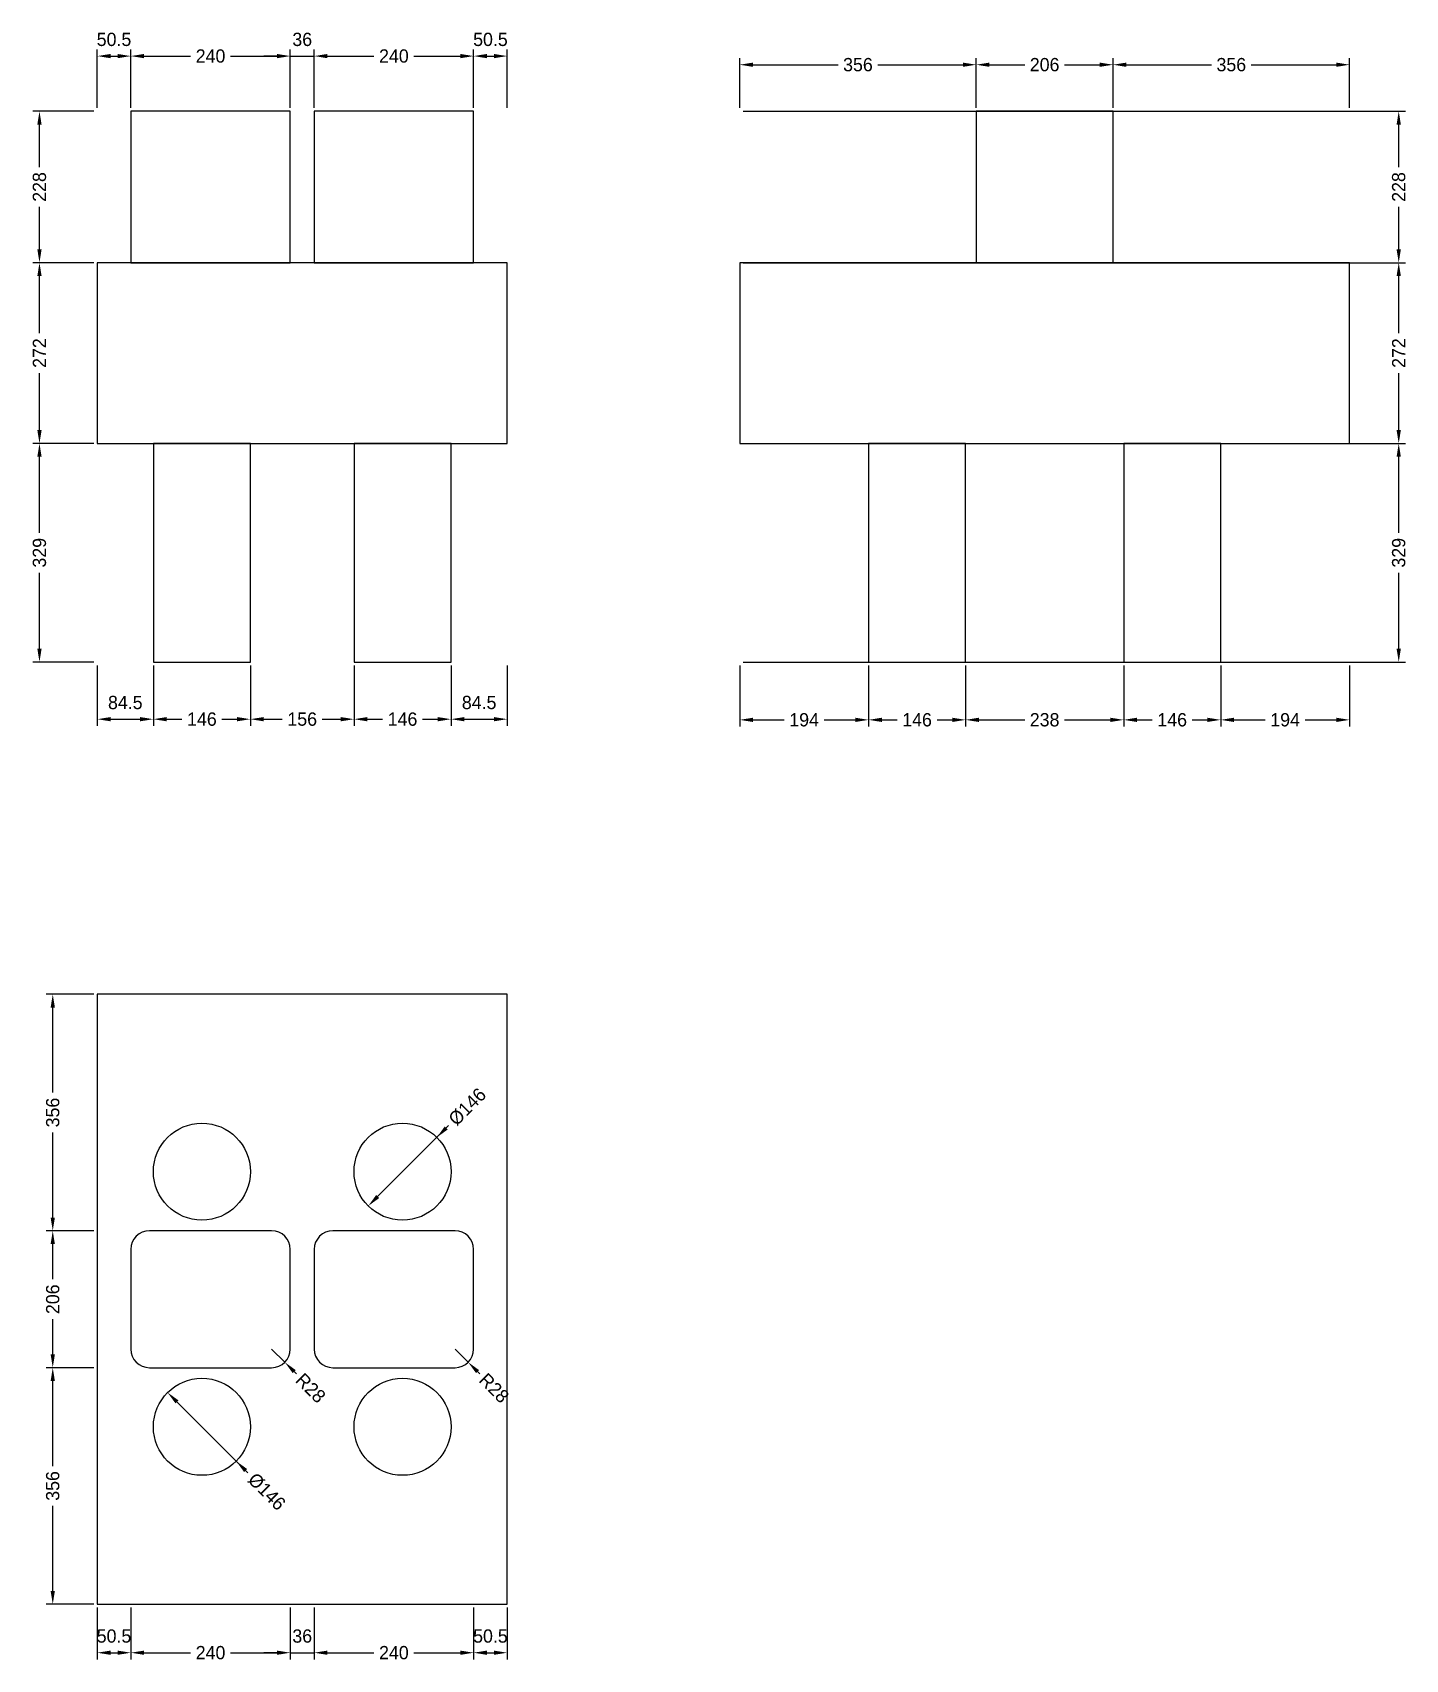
# Model space of a CAD drawing. Header units: metres. Extents: x -97 to 1969, y -83 to 2365.
import ezdxf

# ---------------------------------------------------------------- set-up
doc = ezdxf.new("R2010")
doc.units = ezdxf.units.M
for name, color, linetype in [('chengtai', 7, 'Continuous'), ('dunzhu', 7, 'Continuous'), ('zhuangji', 7, 'Continuous')]:
    doc.layers.add(name, color=color, linetype=linetype)

# ---------------------------------------------------------------- blocks, each defined once
blk = doc.blocks.new('_CLOSEDFILLED')
at = {"color": 0, "linetype": 'BYBLOCK'}
blk.add_solid([(-1, 0.16), (0, 0), (-1, -0.16)], dxfattribs=at)

msp = doc.modelspace()

# ---------------------------------------------------------------- linework, layer by layer
at = {"color": 7}
for p, q in [((0, 2252), (0, 2340)), ((20, 2330), (30.5, 2330)), ((50.5, 2252), (50.5, 2340)), ((50.5, 2252), (50.5, 2340)), ((70.5, 2330), (140.5, 2330)), ((200.5, 2330), (270.5, 2330)), ((270.5, 2330), (250.5, 2330)), ((290.5, 2252), (290.5, 2340)), ((290.5, 2252), (290.5, 2340)), ((290.5, 2330), (326.5, 2330)), ((326.5, 2252), (326.5, 2340)), ((326.5, 2252), (326.5, 2340)), ((346.5, 2330), (366.5, 2330)), ((346.5, 2330), (416.5, 2330)), ((476.5, 2330), (546.5, 2330)), ((566.5, 2252), (566.5, 2340)), ((566.5, 2252), (566.5, 2340)), ((586.5, 2330), (597, 2330)), ((617, 2252), (617, 2340)), ((967, 2252), (967, 2327)), ((1323, 2252), (1323, 2327)), ((1323, 2252), (1323, 2327)), ((1529, 2252), (1529, 2327)), ((1529, 2252), (1529, 2327)), ((1885, 2252), (1885, 2327)), ((987, 2317), (1115, 2317)), ((1175, 2317), (1303, 2317)), ((1343, 2317), (1396, 2317)), ((1456, 2317), (1509, 2317)), ((1549, 2317), (1677, 2317)), ((1737, 2317), (1865, 2317)), ((-5, 2247), (-97, 2247)), ((972, 2247), (1969, 2247)), ((-87, 2163), (-87, 2227)), ((1959, 2163), (1959, 2227)), ((-87, 2039), (-87, 2103)), ((1959, 2039), (1959, 2103)), ((-5, 2019), (-97, 2019)), ((-5, 2019), (-97, 2019)), ((972, 2019), (1969, 2019)), ((972, 2019), (1969, 2019)), ((-87, 1913), (-87, 1999)), ((1959, 1913), (1959, 1999)), ((-87, 1767), (-87, 1853)), ((1959, 1767), (1959, 1853)), ((-5, 1747), (-97, 1747)), ((-5, 1747), (-97, 1747)), ((972, 1747), (1969, 1747)), ((972, 1747), (1969, 1747)), ((-87, 1612.5), (-87, 1727)), ((1959, 1612.5), (1959, 1727)), ((-87, 1438), (-87, 1552.5)), ((1959, 1438), (1959, 1552.5)), ((-5, 1418), (-97, 1418)), ((0, 1413), (0, 1322)), ((84.5, 1413), (84.5, 1322)), ((84.5, 1413), (84.5, 1322)), ((230.5, 1413), (230.5, 1322)), ((230.5, 1413), (230.5, 1322)), ((386.5, 1413), (386.5, 1322)), ((386.5, 1413), (386.5, 1322)), ((532.5, 1413), (532.5, 1322)), ((532.5, 1413), (532.5, 1322)), ((617, 1413), (617, 1322)), ((967, 1413), (967, 1321)), ((972, 1418), (1969, 1418)), ((1161, 1413), (1161, 1321)), ((1161, 1413), (1161, 1321)), ((1307, 1413), (1307, 1321)), ((1307, 1413), (1307, 1321)), ((1545, 1413), (1545, 1321)), ((1545, 1413), (1545, 1321)), ((1691, 1413), (1691, 1321)), ((1691, 1413), (1691, 1321)), ((1885, 1413), (1885, 1321)), ((20, 1332), (64.5, 1332)), ((104.5, 1332), (127.5, 1332)), ((187.5, 1332), (210.5, 1332)), ((250.5, 1332), (278.5, 1332)), ((338.5, 1332), (366.5, 1332)), ((406.5, 1332), (429.5, 1332)), ((489.5, 1332), (512.5, 1332)), ((552.5, 1332), (597, 1332)), ((987, 1331), (1034, 1331)), ((1094, 1331), (1141, 1331)), ((1181, 1331), (1204, 1331)), ((1264, 1331), (1287, 1331)), ((1327, 1331), (1396, 1331)), ((1456, 1331), (1525, 1331)), ((1565, 1331), (1588, 1331)), ((1648, 1331), (1671, 1331)), ((1711, 1331), (1758, 1331)), ((1818, 1331), (1865, 1331)), ((-5, 918), (-77, 918)), ((-67, 770), (-67, 898)), ((525.3, 716.8), (422, 613.5)), ((528.8, 720.3), (525.3, 716.8)), ((-67, 582), (-67, 710)), ((-5, 562), (-77, 562)), ((-5, 562), (-77, 562)), ((-67, 489), (-67, 542)), ((-67, 376), (-67, 429)), ((262.5, 384), (282.3, 364.2)), ((538.5, 384), (558.3, 364.2)), ((-5, 356), (-77, 356)), ((-5, 356), (-77, 356)), ((300, 346.5), (296.4, 350.1)), ((576, 346.5), (572.4, 350.1)), ((-67, 208), (-67, 336)), ((223.3, 201.2), (120, 304.5)), ((226.8, 197.7), (223.3, 201.2)), ((-67, 20), (-67, 148)), ((-5, 0), (-77, 0)), ((0, -5), (0, -83)), ((50.5, -5), (50.5, -83)), ((50.5, -5), (50.5, -83)), ((290.5, -5), (290.5, -83)), ((290.5, -5), (290.5, -83)), ((326.5, -5), (326.5, -83)), ((326.5, -5), (326.5, -83)), ((566.5, -5), (566.5, -83)), ((566.5, -5), (566.5, -83)), ((617, -5), (617, -83)), ((20, -73), (30.5, -73)), ((70.5, -73), (140.5, -73)), ((200.5, -73), (270.5, -73)), ((270.5, -73), (250.5, -73)), ((290.5, -73), (326.5, -73)), ((346.5, -73), (366.5, -73)), ((346.5, -73), (416.5, -73)), ((476.5, -73), (546.5, -73)), ((586.5, -73), (597, -73))]:
    msp.add_line(p, q, dxfattribs=at)
at = {"layer": 'chengtai'}
for points in [[(0, 1747), (617, 1747), (617, 2019), (0, 2019), (0, 1747)], [(967, 1747), (1885, 1747), (1885, 2019), (967, 2019), (967, 1747)], [(0, 0), (617, 0), (617, 918), (0, 918), (0, 0)]]:
    msp.add_lwpolyline(points, dxfattribs=at)
at = {"layer": 'Defpoints', "color": 7}
for p in [(0, 2330), (50.5, 2330), (290.5, 2330), (326.5, 2330), (566.5, 2330), (967, 2317), (1323, 2317), (1529, 2317), (0, 2247), (0, 2247), (50.5, 2247), (50.5, 2247), (290.5, 2247), (290.5, 2247), (326.5, 2247), (326.5, 2247), (566.5, 2247), (566.5, 2247), (617, 2247), (967, 2247), (967, 2247), (1323, 2247), (1323, 2247), (1529, 2247), (1529, 2247), (1885, 2247), (-87, 2019), (0, 2019), (0, 2019), (967, 2019), (967, 2019), (1959, 2019), (-87, 1747), (0, 1747), (0, 1747), (967, 1747), (967, 1747), (1959, 1747), (-87, 1418), (0, 1418), (0, 1418), (84.5, 1418), (84.5, 1418), (230.5, 1418), (230.5, 1418), (386.5, 1418), (386.5, 1418), (532.5, 1418), (532.5, 1418), (617, 1418), (967, 1418), (967, 1418), (1161, 1418), (1161, 1418), (1307, 1418), (1307, 1418), (1545, 1418), (1545, 1418), (1691, 1418), (1691, 1418), (1885, 1418), (1959, 1418), (0, 1332), (84.5, 1332), (230.5, 1332), (386.5, 1332), (532.5, 1332), (967, 1331), (1161, 1331), (1307, 1331), (1545, 1331), (1691, 1331), (0, 918), (511.1, 702.6), (459.5, 651), (-67, 562), (0, 562), (0, 562), (262.5, 384), (538.5, 384), (-67, 356), (0, 356), (0, 356), (282.3, 364.2), (558.3, 364.2), (157.5, 267), (209.1, 215.4), (-67, 0), (0, 0), (0, 0), (50.5, 0), (50.5, 0), (290.5, 0), (290.5, 0), (326.5, 0), (326.5, 0), (566.5, 0), (566.5, 0), (617, 0), (0, -73), (50.5, -73), (290.5, -73), (326.5, -73), (566.5, -73)]:
    msp.add_point(p, dxfattribs=at)
at = {"layer": 'dunzhu'}
for p, q in [((262.5, 562), (78.5, 562)), ((538.5, 562), (354.5, 562)), ((50.5, 534), (50.5, 384)), ((290.5, 384), (290.5, 534)), ((326.5, 534), (326.5, 384)), ((566.5, 384), (566.5, 534)), ((78.5, 356), (262.5, 356)), ((354.5, 356), (538.5, 356))]:
    msp.add_line(p, q, dxfattribs=at)
for points in [[(50.5, 2019), (290.5, 2019), (290.5, 2247), (50.5, 2247), (50.5, 2019)], [(326.5, 2019), (566.5, 2019), (566.5, 2247), (326.5, 2247), (326.5, 2019)], [(1323, 2019), (1529, 2019), (1529, 2247), (1323, 2247), (1323, 2019)]]:
    msp.add_lwpolyline(points, dxfattribs=at)
for centre, start, end in [((78.5, 534), 90, 180), ((262.5, 534), 0, 90), ((354.5, 534), 90, 180), ((538.5, 534), 0, 90), ((78.5, 384), 180, 270), ((262.5, 384), 270, 360), ((354.5, 384), 180, 270), ((538.5, 384), 270, 360)]:
    msp.add_arc(centre, 28, start, end, dxfattribs=at)
at = {"layer": 'zhuangji'}
for points in [[(84.5, 1418), (230.5, 1418), (230.5, 1747), (84.5, 1747), (84.5, 1418)], [(386.5, 1418), (532.5, 1418), (532.5, 1747), (386.5, 1747), (386.5, 1418)], [(1161, 1418), (1307, 1418), (1307, 1747), (1161, 1747), (1161, 1418)], [(1545, 1418), (1691, 1418), (1691, 1747), (1545, 1747), (1545, 1418)]]:
    msp.add_lwpolyline(points, dxfattribs=at)
for centre in [(157.5, 651), (157.5, 651), (459.5, 651), (459.5, 651), (157.5, 267), (157.5, 267), (459.5, 267), (459.5, 267)]:
    msp.add_circle(centre, 73, dxfattribs=at)

# ---------------------------------------------------------------- block references
at = {"color": 7, "xscale": 20, "yscale": 20}
for p, rotation in [((0, 2330), 180), ((50.5, 2330), 180), ((326.5, 2330), 180), ((326.5, 2330), 180), ((566.5, 2330), 180), ((967, 2317), 180), ((1323, 2317), 180), ((1529, 2317), 180), ((-87, 2247), 90), ((1959, 2247), 90), ((-87, 2019), 270), ((1959, 2019), 270), ((-87, 2019), 90), ((1959, 2019), 90), ((-87, 1747), 270), ((1959, 1747), 270), ((-87, 1747), 90), ((1959, 1747), 90), ((-87, 1418), 270), ((1959, 1418), 270), ((0, 1332), 180), ((84.5, 1332), 180), ((230.5, 1332), 180), ((386.5, 1332), 180), ((532.5, 1332), 180), ((967, 1331), 180), ((1161, 1331), 180), ((1307, 1331), 180), ((1545, 1331), 180), ((1691, 1331), 180), ((-67, 918), 90), ((511.1, 702.6), 224.99999999999997), ((407.9, 599.4), 224.99999999999997), ((-67, 562), 270), ((-67, 562), 90), ((-67, 356), 270), ((-67, 356), 90), ((282.3, 364.2), 135), ((558.3, 364.2), 135.00000000000009), ((105.9, 318.6), 134.99999999999997), ((209.1, 215.4), 134.99999999999997), ((-67, 0), 270), ((0, -73), 180), ((50.5, -73), 180), ((326.5, -73), 180), ((326.5, -73), 180), ((566.5, -73), 180)]:
    msp.add_blockref('_CLOSEDFILLED', p, dxfattribs=dict(at, rotation=rotation))
for p in [(50.5, 2330), (290.5, 2330), (290.5, 2330), (566.5, 2330), (617, 2330), (1323, 2317), (1529, 2317), (1885, 2317), (84.5, 1332), (230.5, 1332), (386.5, 1332), (532.5, 1332), (617, 1332), (1161, 1331), (1307, 1331), (1545, 1331), (1691, 1331), (1885, 1331), (50.5, -73), (290.5, -73), (290.5, -73), (566.5, -73), (617, -73)]:
    msp.add_blockref('_CLOSEDFILLED', p, dxfattribs=at)

# ---------------------------------------------------------------- texts
at = {"color": 7, "char_height": 20, "attachment_point": 5}
for s, insert in [('50.5', (25.2, 2355)), ('36', (308.5, 2355)), ('50.5', (591.8, 2355)), ('240', (170.5, 2330)), ('240', (446.5, 2330)), ('356', (1145, 2317)), ('206', (1426, 2317)), ('356', (1707, 2317)), ('84.5', (42.2, 1357)), ('84.5', (574.8, 1357)), ('146', (157.5, 1332)), ('156', (308.5, 1332)), ('146', (459.5, 1332)), ('194', (1064, 1331)), ('146', (1234, 1331)), ('238', (1426, 1331)), ('146', (1618, 1331)), ('194', (1788, 1331)), ('50.5', (25.2, -48)), ('36', (308.5, -48)), ('50.5', (591.8, -48)), ('240', (170.5, -73)), ('240', (446.5, -73))]:
    msp.add_mtext(s, dxfattribs=dict(at, insert=insert))
for s, insert, rotation in [('228', (-87, 2133), 90), ('228', (1959, 2133), 90), ('272', (-87, 1883), 90), ('272', (1959, 1883), 90), ('329', (-87, 1582.5), 90), ('329', (1959, 1582.5), 90), ('356', (-67, 740), 90), ('%%c146', (557.1, 748.6), 45), ('206', (-67, 459), 90), ('R28', (321.2, 325.3), 315), ('R28', (597.2, 325.3), 315), ('356', (-67, 178), 90), ('%%c146', (255.1, 169.4), 315)]:
    msp.add_mtext(s, dxfattribs=dict(at, insert=insert, rotation=rotation))

doc.saveas('drawing.dxf')
